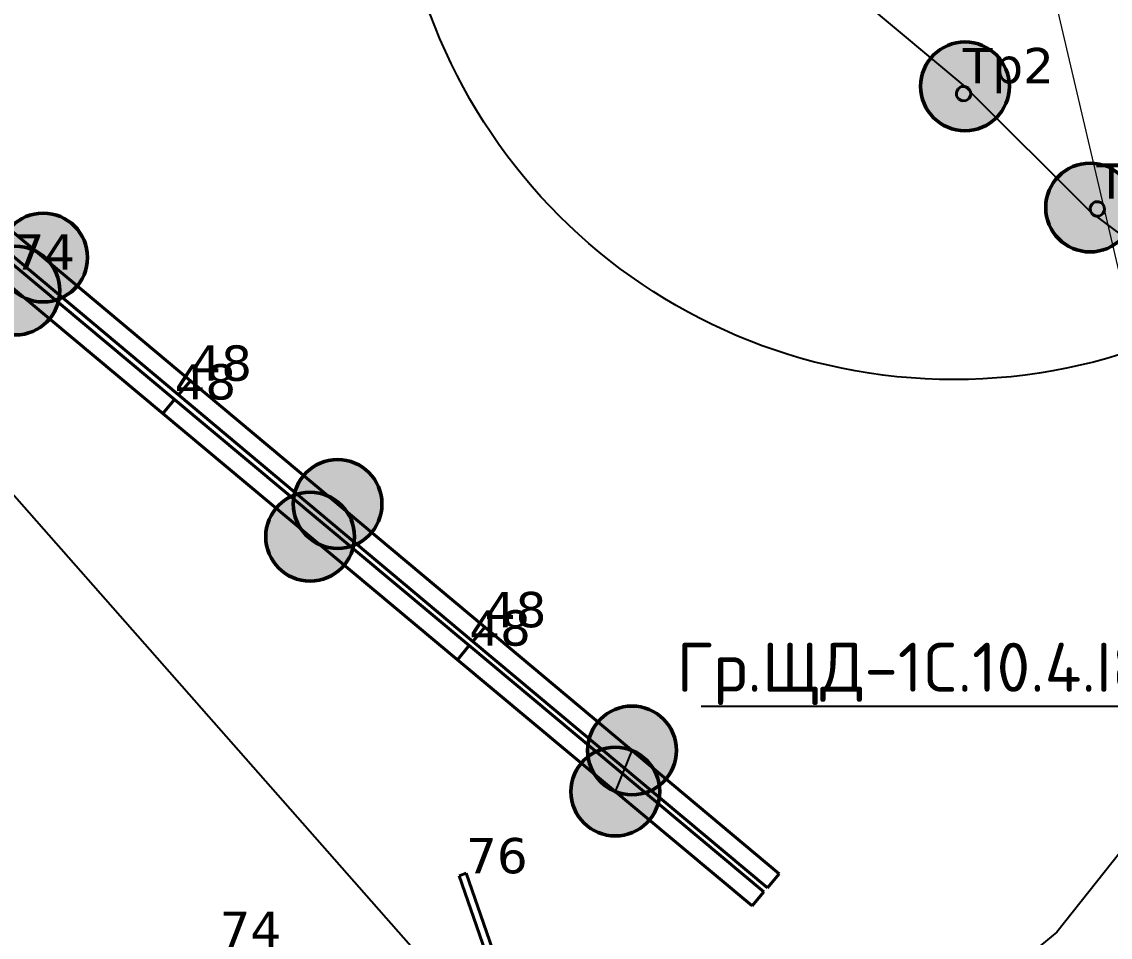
# Model space of a CAD drawing. Header units: millimetres. Extents: x -243740 to 150609, y -473655 to -165121.
# Drawn here: x 33900 to 39452, y -330855 to -326187 of the extents above; entities that cross this region are included whole.
import ezdxf
from ezdxf import colors
from ezdxf.entities.mleader import LeaderData, LeaderLine
from ezdxf.math import Vec2, Vec3

# ---------------------------------------------------------------- set-up
doc = ezdxf.new("R2010")
doc.units = ezdxf.units.MM
for name, color, linetype in [('_HMI', 6, 'Continuous'), ('_Гр.ЩД-1C.10.4.I8.7', 6, 'Continuous'), ('_Гр.ЩД-1C.10.4.I9.1', 6, 'Continuous')]:
    doc.layers.add(name, color=color, linetype=linetype)
for name, color, linetype, lineweight in [('_освещение_dali', 3, 'Continuous', 50), ('DLX_FL1_LUM 222', 5, 'Continuous', 40), ('DLX_LUM 14', 5, 'Continuous', 40), ('DLX_LUM 21', 5, 'Continuous', 40)]:
    doc.layers.add(name, color=color, linetype=linetype, lineweight=lineweight)
doc.styles.add('ISOCPEUR', font='isocpeur.ttf')
doc.styles.add('TableTextStyle', font='')
doc.styles.get('TableTextStyle').set_extended_font_data('VERDANA.TTF')
doc.linetypes.add('Truba', pattern='A,3e-05,[4,MSH_7,S=1,R=0,X=0,Y=0],-3.022072', length=3.022102)

# ---------------------------------------------------------------- blocks, each defined once
blk = doc.blocks.new('A$Caabd1818')
at = {"layer": 'DLX_FL1_LUM 222'}
for points in [[(29289.3, 70760.8, 0), (30790.8, 69504.2, 0)], [(30790.8, 69504.2, 0), (29289.3, 70760.8, 0)], [(30790.8, 69504.2, 0), (29289.3, 70760.8, 0)], [(29289.3, 70760.8, 0), (30790.8, 69504.2, 0)], [(30730.5, 69432.1, 0), (29228.9, 70688.8, 0)], [(29228.9, 70688.8, 0), (30730.5, 69432.1, 0)], [(29228.9, 70688.8, 0), (30730.5, 69432.1, 0)], [(30730.5, 69432.1, 0), (29228.9, 70688.8, 0)], [(29207.2, 70663.6, 0), (30710.2, 69408.7, 0)], [(30710.2, 69408.7, 0), (29207.2, 70663.6, 0)], [(30710.2, 69408.7, 0), (29207.2, 70663.6, 0)], [(29207.2, 70663.6, 0), (30710.2, 69408.7, 0)], [(30650, 69336.5, 0), (29147, 70591.4, 0)], [(29147, 70591.4, 0), (30650, 69336.5, 0)], [(29147, 70591.4, 0), (30650, 69336.5, 0)], [(30650, 69336.5, 0), (29147, 70591.4, 0)], [(30790.8, 69504.2, 0), (30730.5, 69432.1, 0)], [(30730.5, 69432.1, 0), (30790.8, 69504.2, 0)], [(30730.5, 69432.1, 0), (30790.8, 69504.2, 0)], [(30790.8, 69504.2, 0), (30730.5, 69432.1, 0)], [(30730.5, 69432.1, 0), (30790.8, 69504.2, 0)], [(30790.8, 69504.2, 0), (30730.5, 69432.1, 0)], [(30790.8, 69504.2, 0), (30730.5, 69432.1, 0)], [(30730.5, 69432.1, 0), (30790.8, 69504.2, 0)], [(30790.8, 69504.2, 0), (30790.8, 69504.2, 0)], [(30790.8, 69504.2, 0), (30790.8, 69504.2, 0)], [(30790.8, 69504.2, 0), (30790.8, 69504.2, 0)], [(30790.8, 69504.2, 0), (32292.3, 68247.5, 0)], [(32292.3, 68247.5, 0), (30790.8, 69504.2, 0)], [(30790.8, 69504.2, 0), (30790.8, 69504.2, 0)], [(32292.3, 68247.5, 0), (30790.8, 69504.2, 0)], [(30790.8, 69504.2, 0), (32292.3, 68247.5, 0)], [(30710.2, 69408.7, 0), (30650, 69336.5, 0)], [(30650, 69336.5, 0), (30710.2, 69408.7, 0)], [(30650, 69336.5, 0), (30710.2, 69408.7, 0)], [(30710.2, 69408.7, 0), (30650, 69336.5, 0)], [(30650, 69336.5, 0), (30710.2, 69408.7, 0)], [(30710.2, 69408.7, 0), (30650, 69336.5, 0)], [(30710.2, 69408.7, 0), (30650, 69336.5, 0)], [(30650, 69336.5, 0), (30710.2, 69408.7, 0)], [(30710.2, 69408.7, 0), (30710.2, 69408.7, 0)], [(30710.2, 69408.7, 0), (30710.2, 69408.7, 0)], [(30710.2, 69408.7, 0), (30710.2, 69408.7, 0)], [(30710.2, 69408.7, 0), (32213.2, 68153.8, 0)], [(32213.2, 68153.8, 0), (30710.2, 69408.7, 0)], [(30710.2, 69408.7, 0), (30710.2, 69408.7, 0)], [(32213.2, 68153.8, 0), (30710.2, 69408.7, 0)], [(30710.2, 69408.7, 0), (32213.2, 68153.8, 0)], [(30730.5, 69432.1, 0), (30730.5, 69432.1, 0)], [(30730.5, 69432.1, 0), (30730.5, 69432.1, 0)], [(32232, 68175.4, 0), (30730.5, 69432.1, 0)], [(30730.5, 69432.1, 0), (30730.5, 69432.1, 0)], [(30730.5, 69432.1, 0), (32232, 68175.4, 0)], [(30730.5, 69432.1, 0), (30730.5, 69432.1, 0)], [(30730.5, 69432.1, 0), (32232, 68175.4, 0)], [(32232, 68175.4, 0), (30730.5, 69432.1, 0)], [(30650, 69336.5, 0), (30650, 69336.5, 0)], [(30650, 69336.5, 0), (30650, 69336.5, 0)], [(32153, 68081.6, 0), (30650, 69336.5, 0)], [(30650, 69336.5, 0), (30650, 69336.5, 0)], [(30650, 69336.5, 0), (32153, 68081.6, 0)], [(30650, 69336.5, 0), (30650, 69336.5, 0)], [(30650, 69336.5, 0), (32153, 68081.6, 0)], [(32153, 68081.6, 0), (30650, 69336.5, 0)], [(32292.3, 68247.5, 0), (32232, 68175.4, 0)], [(32232, 68175.4, 0), (32292.3, 68247.5, 0)], [(32232, 68175.4, 0), (32292.3, 68247.5, 0)], [(32292.3, 68247.5, 0), (32232, 68175.4, 0)], [(32232, 68175.4, 0), (32292.3, 68247.5, 0)], [(32292.3, 68247.5, 0), (32232, 68175.4, 0)], [(32292.3, 68247.5, 0), (32232, 68175.4, 0)], [(32232, 68175.4, 0), (32292.3, 68247.5, 0)], [(32292.3, 68247.5, 0), (32292.3, 68247.5, 0)], [(32292.3, 68247.5, 0), (32292.3, 68247.5, 0)], [(32292.3, 68247.5, 0), (32292.3, 68247.5, 0)], [(32292.3, 68247.5, 0), (33793.8, 66990.9, 0)], [(33793.8, 66990.9, 0), (32292.3, 68247.5, 0)], [(32292.3, 68247.5, 0), (32292.3, 68247.5, 0)], [(33793.8, 66990.9, 0), (32292.3, 68247.5, 0)], [(32292.3, 68247.5, 0), (33793.8, 66990.9, 0)], [(32232, 68175.4, 0), (32232, 68175.4, 0)], [(32232, 68175.4, 0), (32232, 68175.4, 0)], [(33733.5, 66918.8, 0), (32232, 68175.4, 0)], [(32232, 68175.4, 0), (32232, 68175.4, 0)], [(32232, 68175.4, 0), (33733.5, 66918.8, 0)], [(32232, 68175.4, 0), (32232, 68175.4, 0)], [(32232, 68175.4, 0), (33733.5, 66918.8, 0)], [(33733.5, 66918.8, 0), (32232, 68175.4, 0)], [(32213.2, 68153.8, 0), (32153, 68081.6, 0)], [(32153, 68081.6, 0), (32213.2, 68153.8, 0)], [(32153, 68081.6, 0), (32213.2, 68153.8, 0)], [(32213.2, 68153.8, 0), (32153, 68081.6, 0)], [(32153, 68081.6, 0), (32213.2, 68153.8, 0)], [(32213.2, 68153.8, 0), (32153, 68081.6, 0)], [(32213.2, 68153.8, 0), (32153, 68081.6, 0)], [(32153, 68081.6, 0), (32213.2, 68153.8, 0)], [(32213.2, 68153.8, 0), (32213.2, 68153.8, 0)], [(32213.2, 68153.8, 0), (32213.2, 68153.8, 0)], [(32213.2, 68153.8, 0), (32213.2, 68153.8, 0)], [(32213.2, 68153.8, 0), (33716.2, 66898.9, 0)], [(33716.2, 66898.9, 0), (32213.2, 68153.8, 0)], [(32213.2, 68153.8, 0), (32213.2, 68153.8, 0)], [(33716.2, 66898.9, 0), (32213.2, 68153.8, 0)], [(32213.2, 68153.8, 0), (33716.2, 66898.9, 0)], [(32153, 68081.6, 0), (32153, 68081.6, 0)], [(32153, 68081.6, 0), (32153, 68081.6, 0)], [(33656, 66826.8, 0), (32153, 68081.6, 0)], [(32153, 68081.6, 0), (32153, 68081.6, 0)], [(32153, 68081.6, 0), (33656, 66826.8, 0)], [(32153, 68081.6, 0), (32153, 68081.6, 0)], [(32153, 68081.6, 0), (33656, 66826.8, 0)], [(33656, 66826.8, 0), (32153, 68081.6, 0)], [(33793.8, 66990.9, 0), (33733.5, 66918.8, 0)], [(33733.5, 66918.8, 0), (33793.8, 66990.9, 0)], [(33733.5, 66918.8, 0), (33793.8, 66990.9, 0)], [(33793.8, 66990.9, 0), (33733.5, 66918.8, 0)], [(33793.8, 66990.9, 0), (33793.8, 66990.9, 0)], [(33793.8, 66990.9, 0), (33793.8, 66990.9, 0)], [(33716.2, 66898.9, 0), (33656, 66826.8, 0)], [(33656, 66826.8, 0), (33716.2, 66898.9, 0)], [(33656, 66826.8, 0), (33716.2, 66898.9, 0)], [(33716.2, 66898.9, 0), (33656, 66826.8, 0)], [(33716.2, 66898.9, 0), (33716.2, 66898.9, 0)], [(33716.2, 66898.9, 0), (33716.2, 66898.9, 0)], [(33733.5, 66918.8, 0), (33733.5, 66918.8, 0)], [(33733.5, 66918.8, 0), (33733.5, 66918.8, 0)], [(33656, 66826.8, 0), (33656, 66826.8, 0)], [(33656, 66826.8, 0), (33656, 66826.8, 0)]]:
    blk.add_polyline3d(points, dxfattribs=at)
at = {"layer": 'DLX_LUM 14'}
for points in [[(32161.1, 66980.4, 0), (32197, 66992.9, 0)], [(32197, 66992.9, 0), (32161.1, 66980.4, 0)], [(32197, 66992.9, 0), (32161.1, 66980.4, 0)], [(32161.1, 66980.4, 0), (32197, 66992.9, 0)], [(32952.8, 64699.9, 0), (32161.1, 66980.4, 0)], [(32161.1, 66980.4, 0), (32161.1, 66980.4, 0)], [(32161.1, 66980.4, 0), (32952.8, 64699.9, 0)], [(32161.1, 66980.4, 0), (32161.1, 66980.4, 0)], [(32161.1, 66980.4, 0), (32952.8, 64699.9, 0)], [(32952.8, 64699.9, 0), (32161.1, 66980.4, 0)], [(32197, 66992.9, 0), (32197, 66992.9, 0)], [(32197, 66992.9, 0), (32988.6, 64712.4, 0)], [(32988.6, 64712.4, 0), (32197, 66992.9, 0)], [(32197, 66992.9, 0), (32197, 66992.9, 0)], [(32988.6, 64712.4, 0), (32197, 66992.9, 0)], [(32197, 66992.9, 0), (32988.6, 64712.4, 0)]]:
    blk.add_polyline3d(points, dxfattribs=at)
at = {"layer": 'DLX_LUM 21'}
for points in [[(34706, 70992.9, 0), (34722, 71003.8, 0)], [(34722, 71003.8, 0), (34706, 70992.9, 0)], [(34722, 71003.8, 0), (34706, 70992.9, 0)], [(34706, 70992.9, 0), (34722, 71003.8, 0)], [(34722, 71003.8, 0), (34741.4, 71005.2, 0)], [(34741.4, 71005.2, 0), (34722, 71003.8, 0)], [(34741.4, 71005.2, 0), (34722, 71003.8, 0)], [(34722, 71003.8, 0), (34741.4, 71005.2, 0)], [(34722, 71003.8, 0), (34722, 71003.8, 0)], [(34722, 71003.8, 0), (34722, 71003.8, 0)], [(34741.4, 71005.2, 0), (34741.4, 71005.2, 0)], [(34741.4, 71005.2, 0), (34758.9, 70996.8, 0)], [(34758.9, 70996.8, 0), (34741.4, 71005.2, 0)], [(34741.4, 71005.2, 0), (34741.4, 71005.2, 0)], [(34758.9, 70996.8, 0), (34741.4, 71005.2, 0)], [(34741.4, 71005.2, 0), (34758.9, 70996.8, 0)], [(34697.6, 70975.4, 0), (34706, 70992.9, 0)], [(34706, 70992.9, 0), (34697.6, 70975.4, 0)], [(34706, 70992.9, 0), (34697.6, 70975.4, 0)], [(34697.6, 70975.4, 0), (34706, 70992.9, 0)], [(34697.6, 70975.4, 0), (34697.6, 70975.4, 0)], [(34699, 70956, 0), (34697.6, 70975.4, 0)], [(34697.6, 70975.4, 0), (34697.6, 70975.4, 0)], [(34697.6, 70975.4, 0), (34699, 70956, 0)], [(34697.6, 70975.4, 0), (34699, 70956, 0)], [(34699, 70956, 0), (34697.6, 70975.4, 0)], [(34709.9, 70940, 0), (34699, 70956, 0)], [(34699, 70956, 0), (34699, 70956, 0)], [(34699, 70956, 0), (34709.9, 70940, 0)], [(34699, 70956, 0), (34699, 70956, 0)], [(34699, 70956, 0), (34709.9, 70940, 0)], [(34709.9, 70940, 0), (34699, 70956, 0)], [(34706, 70992.9, 0), (34706, 70992.9, 0)], [(34706, 70992.9, 0), (34706, 70992.9, 0)], [(34758.9, 70996.8, 0), (34758.9, 70996.8, 0)], [(34758.9, 70996.8, 0), (34769.8, 70980.7, 0)], [(34769.8, 70980.7, 0), (34758.9, 70996.8, 0)], [(34758.9, 70996.8, 0), (34758.9, 70996.8, 0)], [(34769.8, 70980.7, 0), (34758.9, 70996.8, 0)], [(34758.9, 70996.8, 0), (34769.8, 70980.7, 0)], [(34771.2, 70961.4, 0), (34762.8, 70943.9, 0)], [(34762.8, 70943.9, 0), (34771.2, 70961.4, 0)], [(34762.8, 70943.9, 0), (34771.2, 70961.4, 0)], [(34771.2, 70961.4, 0), (34762.8, 70943.9, 0)], [(34769.8, 70980.7, 0), (34769.8, 70980.7, 0)], [(34769.8, 70980.7, 0), (34771.2, 70961.4, 0)], [(34771.2, 70961.4, 0), (34769.8, 70980.7, 0)], [(34769.8, 70980.7, 0), (34769.8, 70980.7, 0)], [(34771.2, 70961.4, 0), (34769.8, 70980.7, 0)], [(34769.8, 70980.7, 0), (34771.2, 70961.4, 0)], [(34771.2, 70961.4, 0), (34771.2, 70961.4, 0)], [(34771.2, 70961.4, 0), (34771.2, 70961.4, 0)], [(34727.4, 70931.5, 0), (34709.9, 70940, 0)], [(34709.9, 70940, 0), (34709.9, 70940, 0)], [(34709.9, 70940, 0), (34727.4, 70931.5, 0)], [(34709.9, 70940, 0), (34709.9, 70940, 0)], [(34709.9, 70940, 0), (34727.4, 70931.5, 0)], [(34727.4, 70931.5, 0), (34709.9, 70940, 0)], [(34746.8, 70933, 0), (34727.4, 70931.5, 0)], [(34727.4, 70931.5, 0), (34746.8, 70933, 0)], [(34727.4, 70931.5, 0), (34746.8, 70933, 0)], [(34746.8, 70933, 0), (34727.4, 70931.5, 0)], [(34727.4, 70931.5, 0), (34727.4, 70931.5, 0)], [(34727.4, 70931.5, 0), (34727.4, 70931.5, 0)], [(34762.8, 70943.9, 0), (34746.8, 70933, 0)], [(34746.8, 70933, 0), (34762.8, 70943.9, 0)], [(34746.8, 70933, 0), (34762.8, 70943.9, 0)], [(34762.8, 70943.9, 0), (34746.8, 70933, 0)], [(34746.8, 70933, 0), (34746.8, 70933, 0)], [(34746.8, 70933, 0), (34746.8, 70933, 0)], [(34762.8, 70943.9, 0), (34762.8, 70943.9, 0)], [(34762.8, 70943.9, 0), (34762.8, 70943.9, 0)], [(35379.6, 70387.5, 0), (35388, 70405, 0)], [(35388, 70405, 0), (35379.6, 70387.5, 0)], [(35388, 70405, 0), (35379.6, 70387.5, 0)], [(35379.6, 70387.5, 0), (35388, 70405, 0)], [(35388, 70405, 0), (35404.1, 70415.9, 0)], [(35404.1, 70415.9, 0), (35388, 70405, 0)], [(35404.1, 70415.9, 0), (35388, 70405, 0)], [(35388, 70405, 0), (35404.1, 70415.9, 0)], [(35388, 70405, 0), (35388, 70405, 0)], [(35388, 70405, 0), (35388, 70405, 0)], [(35404.1, 70415.9, 0), (35423.4, 70417.3, 0)], [(35423.4, 70417.3, 0), (35404.1, 70415.9, 0)], [(35423.4, 70417.3, 0), (35404.1, 70415.9, 0)], [(35404.1, 70415.9, 0), (35423.4, 70417.3, 0)], [(35404.1, 70415.9, 0), (35404.1, 70415.9, 0)], [(35404.1, 70415.9, 0), (35404.1, 70415.9, 0)], [(35423.4, 70417.3, 0), (35423.4, 70417.3, 0)], [(35423.4, 70417.3, 0), (35440.9, 70408.9, 0)], [(35440.9, 70408.9, 0), (35423.4, 70417.3, 0)], [(35423.4, 70417.3, 0), (35423.4, 70417.3, 0)], [(35440.9, 70408.9, 0), (35423.4, 70417.3, 0)], [(35423.4, 70417.3, 0), (35440.9, 70408.9, 0)], [(35440.9, 70408.9, 0), (35440.9, 70408.9, 0)], [(35440.9, 70408.9, 0), (35451.8, 70392.9, 0)], [(35451.8, 70392.9, 0), (35440.9, 70408.9, 0)], [(35440.9, 70408.9, 0), (35440.9, 70408.9, 0)], [(35451.8, 70392.9, 0), (35440.9, 70408.9, 0)], [(35440.9, 70408.9, 0), (35451.8, 70392.9, 0)], [(35379.6, 70387.5, 0), (35379.6, 70387.5, 0)], [(35381, 70368.1, 0), (35379.6, 70387.5, 0)], [(35379.6, 70387.5, 0), (35379.6, 70387.5, 0)], [(35379.6, 70387.5, 0), (35381, 70368.1, 0)], [(35379.6, 70387.5, 0), (35381, 70368.1, 0)], [(35381, 70368.1, 0), (35379.6, 70387.5, 0)], [(35392, 70352.1, 0), (35381, 70368.1, 0)], [(35381, 70368.1, 0), (35381, 70368.1, 0)], [(35381, 70368.1, 0), (35392, 70352.1, 0)], [(35381, 70368.1, 0), (35381, 70368.1, 0)], [(35381, 70368.1, 0), (35392, 70352.1, 0)], [(35392, 70352.1, 0), (35381, 70368.1, 0)], [(35409.4, 70343.7, 0), (35392, 70352.1, 0)], [(35392, 70352.1, 0), (35392, 70352.1, 0)], [(35392, 70352.1, 0), (35409.4, 70343.7, 0)], [(35392, 70352.1, 0), (35392, 70352.1, 0)], [(35392, 70352.1, 0), (35409.4, 70343.7, 0)], [(35409.4, 70343.7, 0), (35392, 70352.1, 0)], [(35428.8, 70345.1, 0), (35409.4, 70343.7, 0)], [(35409.4, 70343.7, 0), (35428.8, 70345.1, 0)], [(35409.4, 70343.7, 0), (35428.8, 70345.1, 0)], [(35428.8, 70345.1, 0), (35409.4, 70343.7, 0)], [(35409.4, 70343.7, 0), (35409.4, 70343.7, 0)], [(35409.4, 70343.7, 0), (35409.4, 70343.7, 0)], [(35444.8, 70356, 0), (35428.8, 70345.1, 0)], [(35428.8, 70345.1, 0), (35444.8, 70356, 0)], [(35428.8, 70345.1, 0), (35444.8, 70356, 0)], [(35444.8, 70356, 0), (35428.8, 70345.1, 0)], [(35428.8, 70345.1, 0), (35428.8, 70345.1, 0)], [(35428.8, 70345.1, 0), (35428.8, 70345.1, 0)], [(35453.3, 70373.5, 0), (35444.8, 70356, 0)], [(35444.8, 70356, 0), (35453.3, 70373.5, 0)], [(35444.8, 70356, 0), (35453.3, 70373.5, 0)], [(35453.3, 70373.5, 0), (35444.8, 70356, 0)], [(35444.8, 70356, 0), (35444.8, 70356, 0)], [(35444.8, 70356, 0), (35444.8, 70356, 0)], [(35451.8, 70392.9, 0), (35451.8, 70392.9, 0)], [(35451.8, 70392.9, 0), (35453.3, 70373.5, 0)], [(35453.3, 70373.5, 0), (35451.8, 70392.9, 0)], [(35451.8, 70392.9, 0), (35451.8, 70392.9, 0)], [(35453.3, 70373.5, 0), (35451.8, 70392.9, 0)], [(35451.8, 70392.9, 0), (35453.3, 70373.5, 0)], [(35453.3, 70373.5, 0), (35453.3, 70373.5, 0)], [(35453.3, 70373.5, 0), (35453.3, 70373.5, 0)]]:
    blk.add_polyline3d(points, dxfattribs=at)
blk = doc.blocks.new('A$Cab2378fa')
at = {"lineweight": 25, "true_color": 0xfff5f5}
h = blk.add_hatch(color=7, dxfattribs=at)
h.dxf.hatch_style = 1
h.paths.add_polyline_path([(0, 0), (-141.6, -170.3, 0.174923), (3, -222.4, 0.197808), (162.3, -156.8)])
h.paths.add_polyline_path([(-163.2, 157.6), (0, 0), (147.8, 177.8, 0.175398), (3, 230.2, 0.209014)])
at = {"lineweight": 25}
h = blk.add_hatch(color=0, dxfattribs=at)
h.paths.add_polyline_path([(162.3, -156.8, 0.442338), (147.8, 177.8), (0, 0)])
h.paths.add_polyline_path([(-141.6, -170.3), (0, 0), (-163.2, 157.6, 0.430096)])
blk.add_circle((3, 3.9), 226.3)
blk = doc.blocks.new('_Dot')
at = {"color": 0, "linetype": 'ByBlock', "lineweight": -2}
blk.add_line((-0.5, 0), (-1, 0), dxfattribs=at)
at = {"color": 0, "linetype": 'ByBlock', "const_width": 0.5}
blk.add_lwpolyline([(-0.25, 0, 1), (0.25, 0, 1)], format="xyb", close=True, dxfattribs=at)

msp = doc.modelspace()

# ---------------------------------------------------------------- linework, layer by layer
at = {"layer": '_HMI', "ltscale": 100}
msp.add_lwpolyline([(41390.1, -328035.2), (39179.5, -330829.2), (34211.1, -334889.4), (26028, -339993.3), (22739.5, -340867.2), (34532.2, -385192.1), (27880.3, -386959.5), (28508, -389445.1), (28773.4, -389445.1)], dxfattribs=at)
at = {"layer": '_Гр.ЩД-1C.10.4.I8.7', "ltscale": 100}
msp.add_lwpolyline([(38009.7, -325930.1), (38711.1, -326516.6), (39356.2, -327161.7), (40103.6, -327716.8), (45467.8, -325361.6)], dxfattribs=at)
at = {"layer": '_Гр.ЩД-1C.10.4.I9.1', "ltscale": 100}
for points in [[(32508.2, -326132.6), (34009.7, -327389.3), (35511.2, -328645.9), (37012.8, -329902.6), (36927.8, -330112.4), (35371.1, -328812.7), (33868.2, -327557.8)], [(33296.4, -327961.4), (36562.5, -331669.1), (34666.2, -331669.1), (32185.9, -329415.7)]]:
    msp.add_lwpolyline(points, dxfattribs=at)
at = {"layer": 'Defpoints', "color": 251, "lineweight": 0, "ltscale": 100, "true_color": 0x636466}
msp.add_lwpolyline([(37594.5, -319361.4), (40085, -329975.6)], dxfattribs=at)
at = {"layer": 'Defpoints', "color": 3, "ltscale": 100}
msp.add_circle((38655.3, -325165.8), 2845.9, dxfattribs=at)

# ---------------------------------------------------------------- block references
at = {"layer": '_освещение_dali', "color": 5, "ltscale": 100}
for p in [(38708.1, -326520.5), (39346.3, -327138.2), (34006.7, -327393.2), (33865.2, -327561.7), (35508.3, -328649.8), (35368.2, -328816.6), (37009.8, -329906.5), (36924.8, -330116.3)]:
    msp.add_blockref('A$Cab2378fa', p, dxfattribs=at)
at = {"layer": 'Defpoints', "linetype": 'Truba', "ltscale": 100}
msp.add_blockref('A$Caabd1818', (3969.7, -397521.8), dxfattribs=at)

# ---------------------------------------------------------------- texts
at = {"layer": '_освещение_dali', "color": 11, "true_color": 0xff7860, "style": 'TableTextStyle'}
for p in [(38700.1, -326500.5), (39382.2, -327088.4)]:
    msp.add_text('Тр2', height=180, dxfattribs=at).set_placement(p)
at = {"layer": '_освещение_dali', "color": 11, "true_color": 0xff8b52, "style": 'TableTextStyle'}
for s, p in [('74', (33858.6, -327451.5)), ('48', (34760.5, -328017.6)), ('48', (34679.9, -328113.1)), ('48', (36262, -329274.3)), ('48', (36182.9, -329368)), ('76', (36166.6, -330528.9)), ('74', (34909.6, -330904.4))]:
    msp.add_text(s, height=180, dxfattribs=at).set_placement(p)

# ---------------------------------------------------------------- leaders
at = {"layer": '_Гр.ЩД-1C.10.4.I8.7', "ltscale": 100}
ml = msp.add_multileader_mtext('Standard', dxfattribs=at)
ml.set_content('Гр.ЩД-1C.10.4.I8.7', color=256, style='ISOCPEUR')
ml.set_leader_properties()
ml.set_arrow_properties(name='DOT')
ml.build(insert=Vec2(0, 0))
ml.multileader.update_dxf_attribs({"has_dogleg": 0, "text_left_attachment_type": 6, "text_right_attachment_type": 6, "arrow_head_size": 100})
ctx = ml.context
ctx.base_point, ctx.char_height, ctx.arrow_head_size, ctx.landing_gap_size, ctx.plane_origin = Vec3(37040.2, -329678.3), 250, 100, 200, Vec3(121221.2, -201169)
ctx.left_attachment, ctx.right_attachment = 6, 6
notes = []
notes.append((ctx, [(1, (1, 1, 0), (40023.2, -329678.3), (-1, 0), 8, [(1, [(41239.9, -327217.9)], 0, [])])]))
ctx.mtext.insert, ctx.mtext.width, ctx.mtext.flow_direction = Vec3(37240.2, -329353.3), 2425, 5
for ctx, leaders in notes:
    for number, flags, end, landing, length, lines in leaders:
        leader = LeaderData()
        leader.index, (leader.has_last_leader_line, leader.has_dogleg_vector, leader.attachment_direction) = number, flags
        leader.last_leader_point, leader.dogleg_vector, leader.dogleg_length = Vec3(end), Vec3(landing), length
        for number, points, colour, breaks in lines:
            line = LeaderLine()
            line.index, line.vertices, line.color, line.breaks = number, Vec3.list(points), colors.encode_raw_color(colour), breaks
            leader.lines.append(line)
        ctx.leaders.append(leader)

doc.saveas('drawing.dxf')
